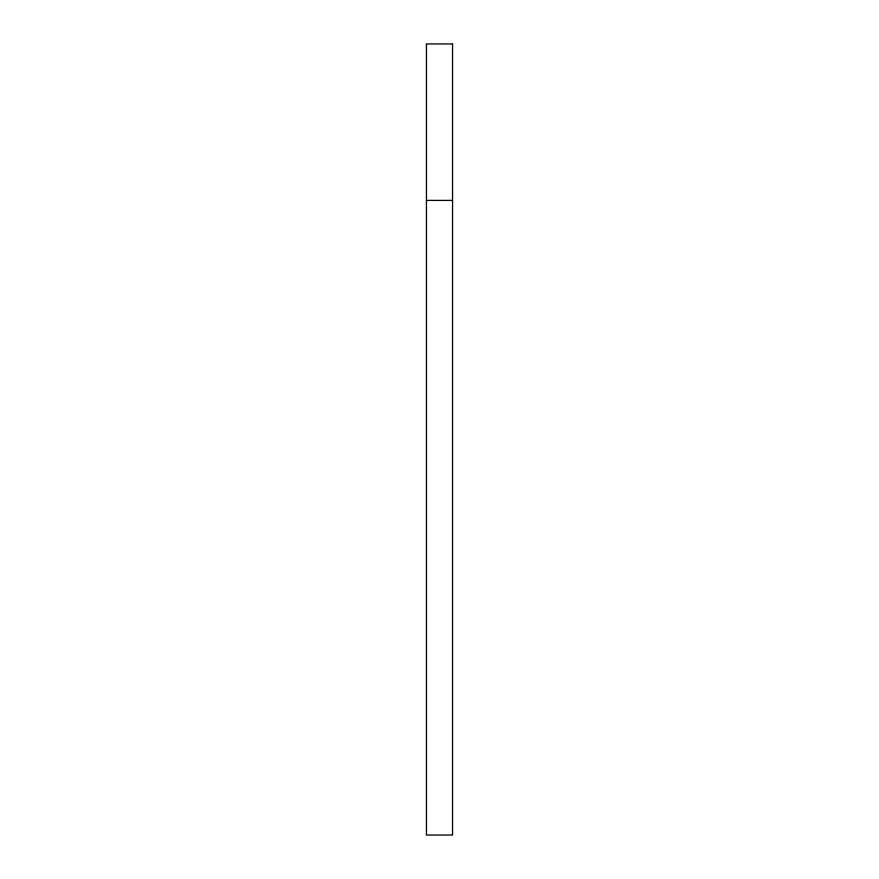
<?xml version="1.0" encoding="UTF-8"?>
<svg xmlns="http://www.w3.org/2000/svg" width="879" height="879" viewBox="0 0 879 879"><rect width="100%" height="100%" fill="white"/><g stroke="black" fill="none" stroke-linecap="round" stroke-linejoin="round"><path stroke-width="1.32" d="M426.458 200.401L452.542 200.401M452.542 43.95L426.458 43.95L426.458 835.05L452.542 835.05L452.542 43.95"/></g></svg>
